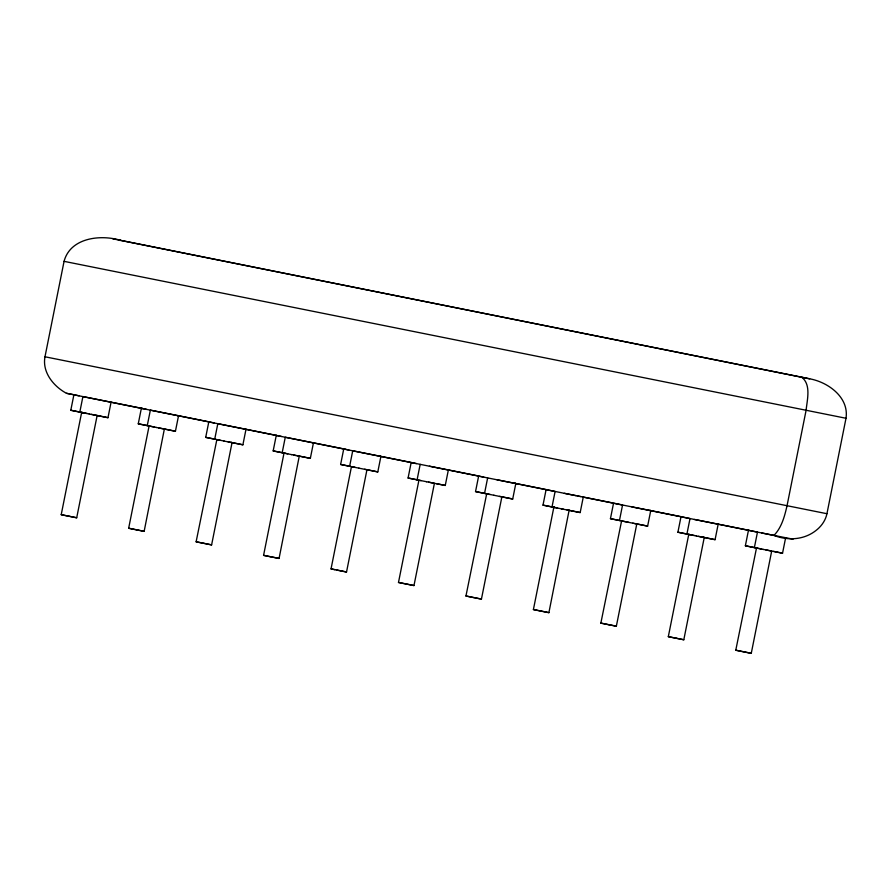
<?xml version="1.0" encoding="UTF-8"?>
<svg xmlns="http://www.w3.org/2000/svg" width="891" height="891" viewBox="0 0 891 891"><rect width="100%" height="100%" fill="white"/><g stroke="black" fill="none" stroke-linecap="round" stroke-linejoin="round"><path stroke-width="1.34" d="M846.005 418.269C849.223 397.353 828.107 382.128 809.674 378.809L120.764 240.392C100.672 234.244 70.367 237.596 64.063 261.341L44.984 356.779C42.044 372.249 53.538 386.326 66.435 393.287L773.934 535.424C787.833 540.826 803.76 539.968 815.722 530.702C821.246 526.536 825.545 520.567 826.937 513.717L846.005 418.269L64.063 261.341M89.256 413.959L70.801 410.261L73.897 394.758L74.61 394.902M79.811 412.088L82.908 396.595L111.074 402.197L107.978 417.69L89.055 413.936M68.819 516.223L61.212 514.686L81.649 412.422L82.752 412.644L70.801 410.261M61.212 514.686L76.704 517.782L97.141 415.518L91.261 414.36M156.705 427.513L138.261 423.815L141.357 408.312L142.07 408.446M147.26 425.642L150.356 410.15L178.534 415.752L175.438 431.244L156.515 427.491M136.278 529.777L128.66 528.24L149.098 425.976L154.711 427.112M128.66 528.24L144.153 531.337L164.367 429.028M224.164 441.067L205.71 437.358L208.806 421.866L214.018 422.935M214.72 439.196L217.816 423.693L245.994 429.295L242.898 444.798L223.975 441.045M203.727 543.332L196.12 541.795L216.858 439.586M196.12 541.795L211.613 544.891L232.05 442.627L231.081 442.426M291.624 454.622L273.169 450.913L276.266 435.421L276.978 435.554M282.18 452.751L285.276 437.247L313.443 442.849L310.346 458.342L293.629 455.023M271.187 556.886L263.58 555.349L284.017 453.085L287.771 453.842M263.58 555.349L279.072 558.445L299.276 456.125M355.219 467.396L340.629 464.467L343.726 448.975L344.438 449.109M349.628 466.294L352.725 450.801L380.903 456.404L377.806 471.896L358.884 468.154M338.647 570.44L331.04 568.904L351.466 466.639L353.638 467.084M336.909 570.062L346.532 572L366.958 469.735L364.597 469.267M426.533 481.719L408.078 478.022L411.174 462.529L416.387 463.587M417.088 479.848L420.184 464.356M406.096 583.984L398.489 582.458L418.926 480.193L421.098 480.628M398.489 582.458L413.981 585.554L434.418 483.29L428.549 482.12M426.344 481.708L445.266 485.45L448.362 469.958L429.44 466.205M493.993 495.273L475.538 491.576L478.634 476.084L483.846 477.142M484.548 493.402L487.644 477.91M473.555 597.538L465.948 596.001L486.686 493.792M465.948 596.001L481.441 599.097L501.878 496.833L499.506 496.376M493.792 495.251L512.715 499.005L515.811 483.512L515.265 483.39M563.457 509.229L542.998 505.13L546.094 489.627L546.807 489.772M552.008 506.957L555.104 491.464L546.094 489.627M541.015 611.092L533.408 609.555L553.834 507.291L554.948 507.502M533.408 609.555L548.901 612.652L569.104 510.343M561.252 508.806L580.175 512.559L583.271 497.067L582.558 496.933M619.457 520.511L610.446 518.685L613.543 503.181L622.553 505.019L619.457 520.511L633.534 523.329M608.464 624.647L600.857 623.11L621.595 520.901M600.857 623.11L616.349 626.206L636.787 523.941L634.425 523.485M632.799 523.162L647.634 526.113L650.731 510.61L650.185 510.498M686.916 534.065L677.906 532.228L681.002 516.735L690.013 518.562L686.916 534.065L696.361 535.937M675.924 638.201L668.317 636.664L688.754 534.4L694.356 535.536M668.317 636.664L683.809 639.76L704.246 537.496L703.277 537.295M696.172 535.914L715.083 539.668L718.179 524.164L717.634 524.053M763.821 549.491L745.366 545.782L748.462 530.29L749.175 530.423M754.376 547.609L757.473 532.116L748.462 530.29M771.695 551.05L751.269 653.315L741.379 651.354L735.777 650.218L756.504 548.01M763.62 549.469L782.543 553.211L785.639 537.719L761.916 533.007M773.934 535.424C781.674 527.561 784.603 516.323 787.009 505.865L806.077 410.417C807.123 400.003 811.4 384.511 801.688 377.238L112.778 238.821M119.327 240.381L120.764 240.392M515.811 483.512L496.888 479.759M650.731 510.61L631.808 506.868M718.179 524.164L694.468 519.464M138.261 423.815L147.839 425.698M164.59 429.072L158.721 427.914M205.71 437.358L215.299 439.252M232.05 442.627L228.051 441.836M273.169 450.913L285.009 453.252M297.137 455.713L299.51 456.181M340.629 464.467L350.208 466.349M408.078 478.022L417.667 479.904M475.538 491.576L490.139 494.505M542.998 505.13L557.588 508.059M569.327 510.387L566.966 509.93M610.446 518.685L620.036 520.567M677.906 532.228L689.745 534.567M698.366 536.337L704.246 537.496M745.366 545.782L761.816 549.09M331.04 568.904L335.027 569.683M735.777 650.218L751.269 653.315M771.406 550.994L765.826 549.892M801.688 377.238L809.674 378.809M826.937 513.717L44.984 356.779M66.435 393.287L74.109 394.791M577.591 495.953L580.62 496.543M564.348 493.313L576.288 495.697M291.424 454.599L296.246 455.557M111.509 402.264L142.538 408.49M177.621 415.54L208.65 421.777M245.081 429.094L276.11 435.331M312.529 442.649L344.906 449.153M379.989 456.203L411.018 462.44M448.797 470.025L478.478 475.983M514.898 483.312L547.286 489.816M583.705 497.133L612.039 502.825M649.817 510.409L680.847 516.646M717.266 523.964L748.295 530.201M785.494 537.674L793.101 539.2M87.251 413.558L81.649 412.422M96.751 415.418L107.978 417.69M164.2 428.961L175.438 431.244M231.66 442.515L242.898 444.798M299.12 456.069L310.346 458.342M354.083 467.196L359.073 468.165M366.569 469.624L377.806 471.896M436.256 483.624L445.266 485.45M501.488 496.733L512.715 499.005M773.533 551.384L782.543 553.211M220.311 440.288L216.558 439.53M568.937 510.276L580.175 512.559M628.901 522.382L621.294 520.845M636.397 523.83L647.634 526.113M703.857 537.384L715.083 539.668M69.097 516.257L76.704 517.782M136.546 529.8L144.153 531.337M204.006 543.354L211.613 544.891M271.465 556.908L279.072 558.445M338.914 570.463L346.532 572M406.374 584.017L413.981 585.554M473.834 597.571L481.441 599.097M541.294 611.126L548.901 612.652M608.742 624.669L616.349 626.206M676.202 638.223L683.809 639.76M348.927 450.044L343.726 448.975M281.478 436.49L276.266 435.421M79.11 395.827L73.897 394.758M146.558 409.381L141.357 408.312M757.172 548.154L756.203 547.954M554.803 507.491L553.834 507.291M487.355 493.937L486.386 493.737"/></g></svg>
